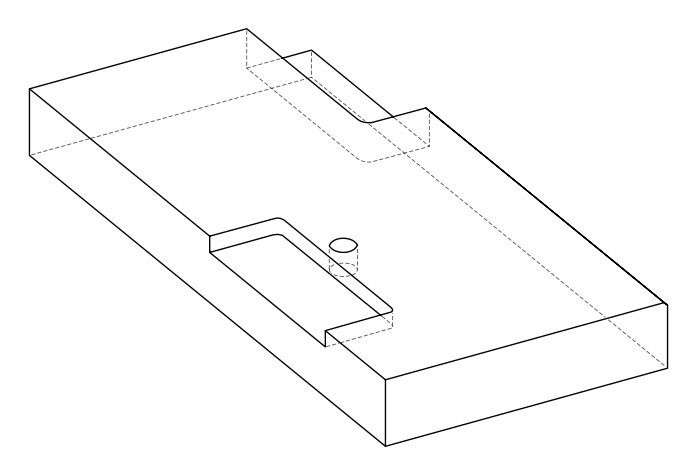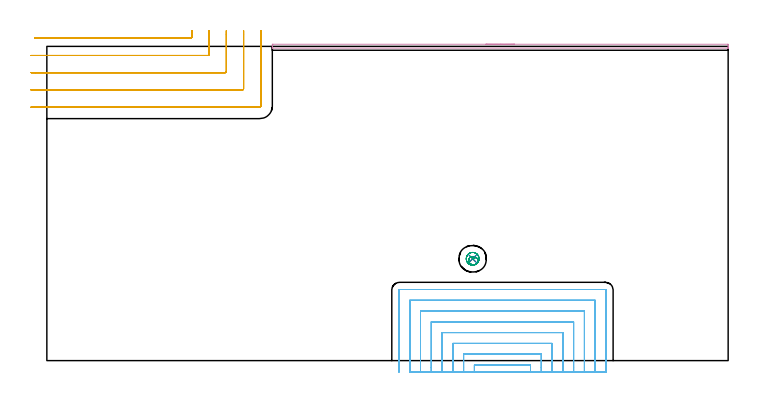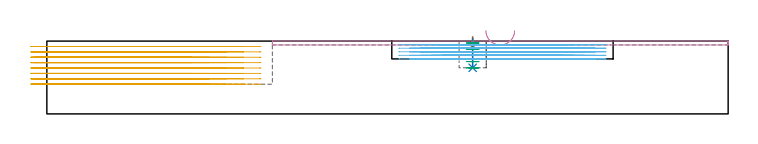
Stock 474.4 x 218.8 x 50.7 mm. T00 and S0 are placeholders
(PLAN: 6 operations, 5 tool changes, 43.9 min)
(1 SPOT_DRILL | STEP1POCKET | NXT0321_9005460120000 | 0.05 min | 182 mm3)
(2 DRILL_BLIND_HOLE_INTO_CENTER | STEP1POCKET | NXT0301_128 | 0.08 min | 1790 mm3)
(3 MILL_ROUGH_BLIND_HOLE_CONTOUR | STEP1POCKET | NXT0201_013 | Spiral | 1 min | 3237 mm3)
(4 AREA_MILL | FG_CHAMFER_SURFACE | UGT0205_001 | 2.7 min | 1158 mm3)
(5 MILL_CORNER_NOTCH_RECTANGULAR | CORNER_NOTCH_RECTANGULAR | UGT0201_008 | Follow Part, ap 4, ae 75% | 14.4 min | 236448 mm3)
(6 MILL_SLOT | SLOT_PARTIAL_RECTANGULAR | NXT0201_013 | Follow Part, ap 2.5, ae 75% | 25.67 min | 104005 mm3)
(TOOL NXT0321_9005460120000 | NC Spot Drill, 142deg, 12mm, Carbide, Uncoated | D12 PA142 FL30 Z2)
(TOOL NXT0301_128 | Carbide Drill 12mm [861.1-1200-036A1-GP GC34] | D12 PA150 FL37.4 Z2)
(TOOL NXT0201_013 | ENDMILL 10mm | D10 FL30 Z4)
(TOOL UGT0205_001 | Chamfer Mill 20 x 3 x 45 deg. | D20 FL50 Z2)
(TOOL UGT0201_008 | End Mill 16 mm | D16 FL32 Z4)
(OP 1 SPOT_DRILL)
G17 G21 G94 G90
T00 M6
G54
G17 G0 G90 X296.5 Y70.9 S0 M3
G43 Z60.7 H0
G94 G81 G98 Z47.7 F250. R53.7
G80
M5
M2
(OP 2 DRILL_BLIND_HOLE_INTO_CENTER)
G17 G21 G94 G90
T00 M6
G54
G17 G0 G90 X296.5 Y70.9 S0 M3
G43 Z60.7 H1
G94 G81 G98 Z32.1 F250. R52.7
G80
M5
M2
(OP 3 MILL_ROUGH_BLIND_HOLE_CONTOUR)
G17 G21 G94 G90
T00 M6
G54
G17 G0 G90 X296.5 Y70.9 S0 M3
G43 Z60.7 H0
Z49.38
G94 G3 X296.744 Y72.296 R0.719 F250.
X294.407 Y71.654 R2.104
X295.073 Y67.322 R2.939
X299.929 Y68.063 R3.691
X299.337 Y74.329 R4.45
X299.929 Y68.063 R-4.45
X299.633 Y71.196 R2.225
X296.5 Y70.9 R2.225
G0 Z45.06
G3 X296.744 Y72.296 R0.719
X294.407 Y71.654 R2.104
X295.073 Y67.322 R2.939
X299.929 Y68.063 R3.691
X299.337 Y74.329 R4.45
X299.929 Y68.063 R-4.45
X299.633 Y71.196 R2.225
X296.5 Y70.9 R2.225
G0 Z40.74
G3 X296.744 Y72.296 R0.719
X294.407 Y71.654 R2.104
X295.073 Y67.322 R2.939
X299.929 Y68.063 R3.691
X299.337 Y74.329 R4.45
X299.929 Y68.063 R-4.45
X299.633 Y71.196 R2.225
X296.5 Y70.9 R2.225
G0 Z36.42
G3 X296.744 Y72.296 R0.719
X294.407 Y71.654 R2.104
X295.073 Y67.322 R2.939
X299.929 Y68.063 R3.691
X299.337 Y74.329 R4.45
X299.929 Y68.063 R-4.45
X299.633 Y71.196 R2.225
X296.5 Y70.9 R2.225
G0 Z32.1
G3 X296.744 Y72.296 R0.719
X294.407 Y71.654 R2.104
X295.073 Y67.322 R2.939
X299.929 Y68.063 R3.691
X299.337 Y74.329 R4.45
X299.929 Y68.063 R-4.45
X299.633 Y71.196 R2.225
X296.5 Y70.9 R2.225
G0 Z60.7
M5
M2
(OP 4 AREA_MILL)
G17 G21 G94 G90
T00 M6
G54
G17 G0 G90 X305.7 Y220.3 S1061 M3
G43 Z60.7 H0
Z58.
G94 G1 X305.738 Z57.128 F250.
X305.852 Z56.263
X306.041 Z55.412
X306.303 Z54.58
X306.637 Z53.774
X307.04 Z53.
X307.508 Z52.264
X308.04 Z51.572
X308.629 Z50.929
X309.272 Z50.34
X309.964 Z49.808
X310.7 Z49.34
X311.474 Z48.937
X312.28 Z48.603
X313.112 Z48.341
X313.963 Z48.152
X314.828 Z48.038
X315.7 Z48.
X473.995 Y220.299 Z48.001
X474.397 Y220.291 Z48.005
X474.4 Y220.165 Z48.132
Y218.95 Z49.345
Y218.284 Z50.015
Y217.952 Z50.347
Y217.61 Z50.681
X474.391 Y217.602 Z50.688
X474.231 Y217.6 Z50.7
X157.168
X157.009 Y217.602 Z50.688
X157. Y217.61 Z50.681
Y217.952 Z50.347
Y218.284 Z50.015
Y218.95 Z49.345
Y220.165 Z48.132
X157.003 Y220.291 Z48.005
X157.405 Y220.3 Z48.
X315.7
X316.572 Z48.038
X317.436 Z48.152
X318.288 Z48.341
X319.12 Z48.603
X319.926 Z48.937
X320.7 Z49.34
X321.436 Z49.808
X322.128 Z50.34
X322.771 Z50.929
X323.36 Z51.572
X323.891 Z52.264
X324.36 Z53.
X324.763 Z53.774
X325.097 Z54.58
X325.359 Z55.412
X325.548 Z56.264
X325.662 Z57.128
X325.7 Z58.
G0 Z60.7
M5
M2
(OP 5 MILL_CORNER_NOTCH_RECTANGULAR)
G17 G21 G94 G90
T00 M6
G54
G17 G0 G90 X-8.613 Y224.5 S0 M3
G43 Z60.7 H0
Z46.95
G94 G1 X-5.613 F250.
X100.206 F500.
G3 X101. Y225.294 R0.8
G1 Y226.8
Y229.8 F250.
G0 Z60.7
X-11. Y212.5
Z46.95
G1 X-8.
X112.205 F500.
G3 X113. Y213.295 R0.8
G1 Y226.8
Y229.8 F250.
G0 Z60.7
X-11. Y200.5
Z46.95
G1 X-8.
X124.205 F500.
G3 X125. Y201.295 R0.8
G1 Y226.8
Y229.8 F250.
G0 Z60.7
X-11. Y188.5
Z46.95
G1 X-8.
X136.205 F500.
G3 X137. Y189.295 R0.8
G1 Y226.8
Y229.8 F250.
G0 Z60.7
X-11. Y176.5
Z46.95
G1 X-8.
X148.204 F500.
G3 X149. Y177.296 R0.8
G1 Y226.8
Y229.8 F250.
G0 Z60.7
X-8.613 Y224.5
Z43.2
G1 X-5.613
X100.206 F500.
G3 X101. Y225.294 R0.8
G1 Y226.8
Y229.8 F250.
G0 Z60.7
X-11. Y212.5
Z43.2
G1 X-8.
X112.205 F500.
G3 X113. Y213.295 R0.8
G1 Y226.8
Y229.8 F250.
G0 Z60.7
X-11. Y200.5
Z43.2
G1 X-8.
X124.205 F500.
G3 X125. Y201.295 R0.8
G1 Y226.8
Y229.8 F250.
G0 Z60.7
X-11. Y188.5
Z43.2
G1 X-8.
X136.205 F500.
G3 X137. Y189.295 R0.8
G1 Y226.8
Y229.8 F250.
G0 Z60.7
X-11. Y176.5
Z43.2
G1 X-8.
X148.204 F500.
G3 X149. Y177.296 R0.8
G1 Y226.8
Y229.8 F250.
G0 Z60.7
X-8.613 Y224.5
Z39.45
G1 X-5.613
X100.206 F500.
G3 X101. Y225.294 R0.8
G1 Y226.8
Y229.8 F250.
G0 Z60.7
X-11. Y212.5
Z39.45
G1 X-8.
X112.205 F500.
G3 X113. Y213.295 R0.8
G1 Y226.8
Y229.8 F250.
G0 Z60.7
X-11. Y200.5
Z39.45
G1 X-8.
X124.205 F500.
G3 X125. Y201.295 R0.8
G1 Y226.8
Y229.8 F250.
G0 Z60.7
X-11. Y188.5
Z39.45
G1 X-8.
X136.205 F500.
G3 X137. Y189.295 R0.8
G1 Y226.8
Y229.8 F250.
G0 Z60.7
X-11. Y176.5
Z39.45
G1 X-8.
X148.204 F500.
G3 X149. Y177.296 R0.8
G1 Y226.8
Y229.8 F250.
G0 Z60.7
X-8.613 Y224.5
Z35.7
G1 X-5.613
X100.206 F500.
G3 X101. Y225.294 R0.8
G1 Y226.8
Y229.8 F250.
G0 Z60.7
X-11. Y212.5
Z35.7
G1 X-8.
X112.205 F500.
G3 X113. Y213.295 R0.8
G1 Y226.8
Y229.8 F250.
G0 Z60.7
X-11. Y200.5
Z35.7
G1 X-8.
X124.205 F500.
G3 X125. Y201.295 R0.8
G1 Y226.8
Y229.8 F250.
G0 Z60.7
X-11. Y188.5
Z35.7
G1 X-8.
X136.205 F500.
G3 X137. Y189.295 R0.8
G1 Y226.8
Y229.8 F250.
G0 Z60.7
X-11. Y176.5
Z35.7
G1 X-8.
X148.204 F500.
G3 X149. Y177.296 R0.8
G1 Y226.8
Y229.8 F250.
G0 Z60.7
X-8.613 Y224.5
Z31.95
G1 X-5.613
X100.206 F500.
G3 X101. Y225.294 R0.8
G1 Y226.8
Y229.8 F250.
G0 Z60.7
X-11. Y212.5
Z31.95
G1 X-8.
X112.205 F500.
G3 X113. Y213.295 R0.8
G1 Y226.8
Y229.8 F250.
G0 Z60.7
X-11. Y200.5
Z31.95
G1 X-8.
X124.205 F500.
G3 X125. Y201.295 R0.8
G1 Y226.8
Y229.8 F250.
G0 Z60.7
X-11. Y188.5
Z31.95
G1 X-8.
X136.205 F500.
G3 X137. Y189.295 R0.8
G1 Y226.8
Y229.8 F250.
G0 Z60.7
X-11. Y176.5
Z31.95
G1 X-8.
X148.204 F500.
G3 X149. Y177.296 R0.8
G1 Y226.8
Y229.8 F250.
G0 Z60.7
X-8.613 Y224.5
Z28.2
G1 X-5.613
X100.206 F500.
G3 X101. Y225.294 R0.8
G1 Y226.8
Y229.8 F250.
G0 Z60.7
X-11. Y212.5
Z28.2
G1 X-8.
X112.205 F500.
G3 X113. Y213.295 R0.8
G1 Y226.8
Y229.8 F250.
G0 Z60.7
X-11. Y200.5
Z28.2
G1 X-8.
X124.205 F500.
G3 X125. Y201.295 R0.8
G1 Y226.8
Y229.8 F250.
G0 Z60.7
X-11. Y188.5
Z28.2
G1 X-8.
X136.205 F500.
G3 X137. Y189.295 R0.8
G1 Y226.8
Y229.8 F250.
G0 Z60.7
X-11. Y176.5
Z28.2
G1 X-8.
X148.204 F500.
G3 X149. Y177.296 R0.8
G1 Y226.8
Y229.8 F250.
G0 Z60.7
X-8.613 Y224.5
Z24.45
G1 X-5.613
X100.206 F500.
G3 X101. Y225.294 R0.8
G1 Y226.8
Y229.8 F250.
G0 Z60.7
X-11. Y212.5
Z24.45
G1 X-8.
X112.205 F500.
G3 X113. Y213.295 R0.8
G1 Y226.8
Y229.8 F250.
G0 Z60.7
X-11. Y200.5
Z24.45
G1 X-8.
X124.205 F500.
G3 X125. Y201.295 R0.8
G1 Y226.8
Y229.8 F250.
G0 Z60.7
X-11. Y188.5
Z24.45
G1 X-8.
X136.205 F500.
G3 X137. Y189.295 R0.8
G1 Y226.8
Y229.8 F250.
G0 Z60.7
X-11. Y176.5
Z24.45
G1 X-8.
X148.204 F500.
G3 X149. Y177.296 R0.8
G1 Y226.8
Y229.8 F250.
G0 Z60.7
X-8.613 Y224.5
Z20.7
G1 X-5.613
X100.206 F500.
G3 X101. Y225.294 R0.8
G1 Y226.8
Y229.8 F250.
G0 Z60.7
X-11. Y212.5
Z20.7
G1 X-8.
X112.205 F500.
G3 X113. Y213.295 R0.8
G1 Y226.8
Y229.8 F250.
G0 Z60.7
X-11. Y200.5
Z20.7
G1 X-8.
X124.205 F500.
G3 X125. Y201.295 R0.8
G1 Y226.8
Y229.8 F250.
G0 Z60.7
X-11. Y188.5
Z20.7
G1 X-8.
X136.205 F500.
G3 X137. Y189.295 R0.8
G1 Y226.8
Y229.8 F250.
G0 Z60.7
X-11. Y176.5
Z20.7
G1 X-8.
X148.204 F500.
G3 X149. Y177.296 R0.8
G1 Y226.8
Y229.8 F250.
G0 Z60.7
M5
M2
(OP 6 MILL_SLOT)
G17 G21 G94 G90
T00 M6
G54
G17 G0 G90 X336.8 Y-8. S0 M3
G43 Z60.7 H0
Z48.22
G94 G1 Y-5. F250.
Y-3. F500.
X297.7
Y-5.
Y-8. F250.
X344.3
Y-5.
Y4.5 F500.
X290.2
Y-5.
Y-8. F250.
X351.8
Y-5.
Y12. F500.
X282.7
Y-5.
Y-8. F250.
X359.3
Y-5.
Y19.5 F500.
X275.2
Y-5.
Y-8. F250.
X366.8
Y-5.
Y27. F500.
X267.7
Y-5.
Y-8. F250.
X374.3
Y-5.
Y34.5 F500.
X260.2
Y-5.
Y-8. F250.
X381.8
Y-5.
Y42. F500.
X252.7
Y-5.
Y-8. F250.
X389.3
Y-5.
Y49.1 F500.
G3 X388.9 Y49.5 R0.4
G1 X245.6
G3 X245.2 Y49.1 R0.4
G1 Y-5.
Y-8. F250.
G0 X336.8 Z45.74
G1 Y-5.
Y-3. F500.
X297.7
Y-5.
Y-8. F250.
X344.3
Y-5.
Y4.5 F500.
X290.2
Y-5.
Y-8. F250.
X351.8
Y-5.
Y12. F500.
X282.7
Y-5.
Y-8. F250.
X359.3
Y-5.
Y19.5 F500.
X275.2
Y-5.
Y-8. F250.
X366.8
Y-5.
Y27. F500.
X267.7
Y-5.
Y-8. F250.
X374.3
Y-5.
Y34.5 F500.
X260.2
Y-5.
Y-8. F250.
X381.8
Y-5.
Y42. F500.
X252.7
Y-5.
Y-8. F250.
X389.3
Y-5.
Y49.1 F500.
G3 X388.9 Y49.5 R0.4
G1 X245.6
G3 X245.2 Y49.1 R0.4
G1 Y-5.
Y-8. F250.
G0 X336.8 Z43.26
G1 Y-5.
Y-3. F500.
X297.7
Y-5.
Y-8. F250.
X344.3
Y-5.
Y4.5 F500.
X290.2
Y-5.
Y-8. F250.
X351.8
Y-5.
Y12. F500.
X282.7
Y-5.
Y-8. F250.
X359.3
Y-5.
Y19.5 F500.
X275.2
Y-5.
Y-8. F250.
X366.8
Y-5.
Y27. F500.
X267.7
Y-5.
Y-8. F250.
X374.3
Y-5.
Y34.5 F500.
X260.2
Y-5.
Y-8. F250.
X381.8
Y-5.
Y42. F500.
X252.7
Y-5.
Y-8. F250.
X389.3
Y-5.
Y49.1 F500.
G3 X388.9 Y49.5 R0.4
G1 X245.6
G3 X245.2 Y49.1 R0.4
G1 Y-5.
Y-8. F250.
G0 X336.8 Z40.78
G1 Y-5.
Y-3. F500.
X297.7
Y-5.
Y-8. F250.
X344.3
Y-5.
Y4.5 F500.
X290.2
Y-5.
Y-8. F250.
X351.8
Y-5.
Y12. F500.
X282.7
Y-5.
Y-8. F250.
X359.3
Y-5.
Y19.5 F500.
X275.2
Y-5.
Y-8. F250.
X366.8
Y-5.
Y27. F500.
X267.7
Y-5.
Y-8. F250.
X374.3
Y-5.
Y34.5 F500.
X260.2
Y-5.
Y-8. F250.
X381.8
Y-5.
Y42. F500.
X252.7
Y-5.
Y-8. F250.
X389.3
Y-5.
Y49.1 F500.
G3 X388.9 Y49.5 R0.4
G1 X245.6
G3 X245.2 Y49.1 R0.4
G1 Y-5.
Y-8. F250.
G0 X336.8 Z38.3
G1 Y-5.
Y-3. F500.
X297.7
Y-5.
Y-8. F250.
X344.3
Y-5.
Y4.5 F500.
X290.2
Y-5.
Y-8. F250.
X351.8
Y-5.
Y12. F500.
X282.7
Y-5.
Y-8. F250.
X359.3
Y-5.
Y19.5 F500.
X275.2
Y-5.
Y-8. F250.
X366.8
Y-5.
Y27. F500.
X267.7
Y-5.
Y-8. F250.
X374.3
Y-5.
Y34.5 F500.
X260.2
Y-5.
Y-8. F250.
X381.8
Y-5.
Y42. F500.
X252.7
Y-5.
Y-8. F250.
X389.3
Y-5.
Y49.1 F500.
G3 X388.9 Y49.5 R0.4
G1 X245.6
G3 X245.2 Y49.1 R0.4
G1 Y-5.
Y-8. F250.
G0 Z60.7
M5
M2
